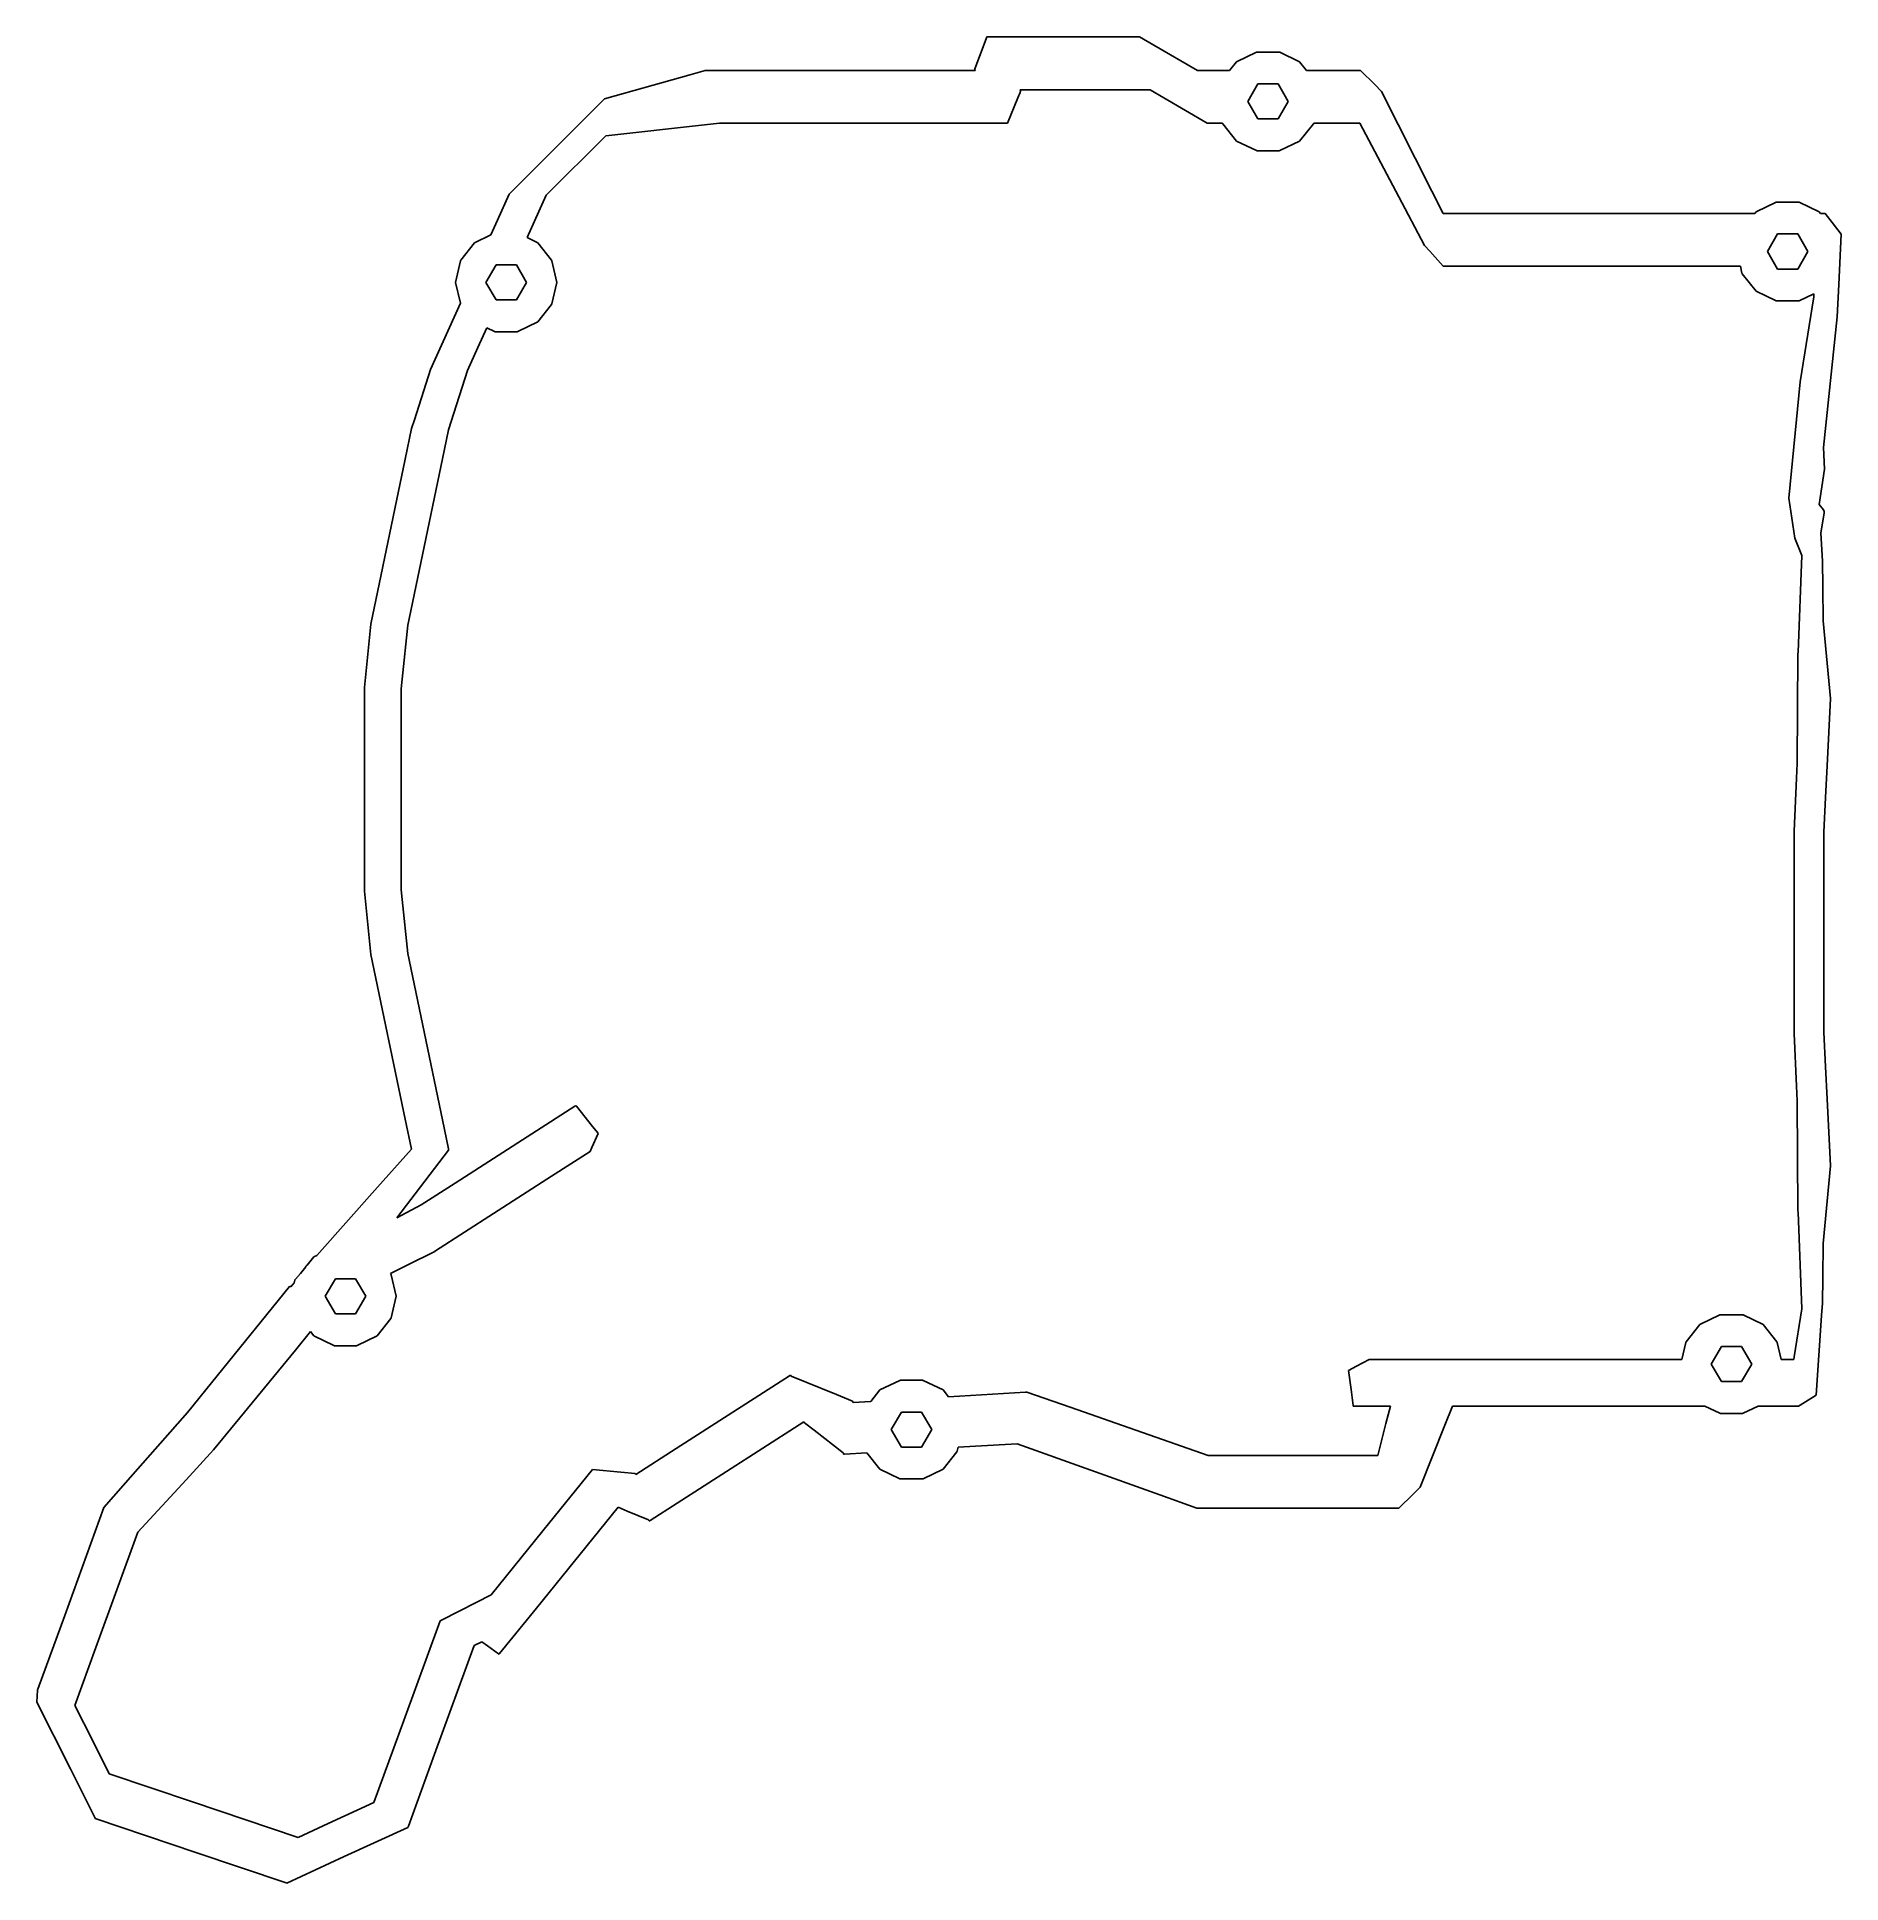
# Model space of a CAD drawing. Header units: metres. Extents: x -96 to 55, y -92 to 63.
import ezdxf

# ---------------------------------------------------------------- set-up
doc = ezdxf.new("R2010")
doc.units = ezdxf.units.M

msp = doc.modelspace()

# ---------------------------------------------------------------- linework, layer by layer
for p, q in [((-16.7357, 62.5819), (-17.5173, 60.5184)), ((-16.54, 63.0986), (-16.7357, 62.5819)), ((-16.5334, 63.1161), (-16.54, 63.0986)), ((-16.5072, 63.1853), (-16.5334, 63.1161)), ((-13.2149, 63.1853), (-16.5072, 63.1853)), ((-13.1899, 63.1853), (-13.2149, 63.1853)), ((-3.67713, 63.1853), (-13.1899, 63.1853)), ((-2.47496, 62.4896), (-3.67713, 63.1853)), ((-3.67713, 63.1853), (-3.67713, 63.1853)), ((-2.47487, 62.4895), (-2.47496, 62.4896)), ((1.19577, 60.3653), (-2.47487, 62.4895)), ((-17.5173, 60.5184), (-17.5241, 60.5006)), ((-17.5241, 60.5006), (-17.5007, 60.3653)), ((4.45813, 61.0923), (3.87831, 60.3653)), ((6.13206, 61.8984), (4.45813, 61.0923)), ((6.16346, 61.9136), (6.13206, 61.8984)), ((8.05623, 61.9136), (6.16346, 61.9136)), ((8.08762, 61.8984), (8.05623, 61.9136)), ((9.76155, 61.0923), (8.08762, 61.8984)), ((10.3414, 60.3653), (9.76155, 61.0923)), ((-41.3378, 60.0386), (-48.6249, 57.987)), ((-40.1776, 60.3653), (-41.3378, 60.0386)), ((-40.1699, 60.3653), (-40.1776, 60.3653)), ((-38.6453, 60.3653), (-40.1699, 60.3653)), ((-38.6345, 60.3653), (-38.6453, 60.3653)), ((-29.533, 60.3653), (-38.6345, 60.3653)), ((-29.2626, 60.3653), (-29.533, 60.3653)), ((-29.252, 60.3653), (-29.2626, 60.3653)), ((-27.651, 60.3653), (-29.252, 60.3653)), ((-25.537, 60.3653), (-27.651, 60.3653)), ((-25.5217, 60.3653), (-25.537, 60.3653)), ((-17.5007, 60.3653), (-25.5217, 60.3653)), ((3.87831, 60.3653), (1.19577, 60.3653)), ((5.40984, 57.7672), (6.25984, 59.2394)), ((6.25984, 59.2394), (7.95984, 59.2394)), ((7.95984, 59.2394), (8.80984, 57.7672)), ((14.8682, 60.3653), (10.3414, 60.3653)), ((16.0694, 59.1854), (14.8682, 60.3653)), ((16.6498, 58.6153), (16.0694, 59.1854)), ((-48.6249, 57.987), (-56.6249, 49.987)), ((-14.7867, 55.9306), (-13.8996, 58.0665)), ((-13.8996, 58.0665), (-13.7077, 58.5286)), ((-13.6717, 58.6153), (-13.7087, 58.7506)), ((-13.7087, 58.7506), (-5.22959, 58.7506)), ((-13.7077, 58.5286), (-13.7014, 58.5438)), ((-13.7014, 58.5438), (-13.6717, 58.6153)), ((-5.22959, 58.7506), (-2.78091, 58.7506)), ((-2.78091, 58.7506), (-1.64007, 58.0756)), ((-1.64007, 58.0756), (1.98543, 55.9306)), ((6.25984, 56.2949), (5.40984, 57.7672)), ((8.80984, 57.7672), (7.95984, 56.2949)), ((20.8773, 50.238), (16.6498, 58.6153)), ((-40.217, 55.7938), (-38.9636, 55.9306)), ((-38.9636, 55.9306), (-29.6117, 55.9306)), ((-29.6117, 55.9306), (-29.6053, 55.9306)), ((-29.6053, 55.9306), (-28.337, 55.9306)), ((-28.337, 55.9306), (-26.7915, 55.9306)), ((-26.7915, 55.9306), (-26.5357, 55.9306)), ((-26.5357, 55.9306), (-16.5151, 55.9306)), ((-16.5151, 55.9306), (-14.7867, 55.9306)), ((1.98543, 55.9306), (3.27602, 55.9306)), ((3.27602, 55.9306), (3.278, 55.9219)), ((3.278, 55.9219), (3.29973, 55.8946)), ((3.29973, 55.8946), (4.45813, 54.442)), ((7.95984, 56.2949), (6.25984, 56.2949)), ((9.76155, 54.442), (10.92, 55.8946)), ((10.92, 55.8946), (10.9417, 55.9219)), ((10.9417, 55.9219), (10.9437, 55.9306)), ((10.9437, 55.9306), (12.4468, 55.9306)), ((12.4468, 55.9306), (14.8072, 55.9306)), ((14.8072, 55.9306), (18.0973, 49.7463)), ((-53.5249, 49.8871), (-48.5249, 54.8871)), ((-48.5249, 54.8871), (-40.217, 55.7938)), ((4.45813, 54.442), (6.13206, 53.6359)), ((8.08762, 53.6359), (9.76155, 54.442)), ((6.13206, 53.6359), (6.16346, 53.6208)), ((6.16346, 53.6208), (8.05623, 53.6208)), ((8.05623, 53.6208), (8.08762, 53.6359)), ((-56.6249, 49.987), (-57.6034, 47.8064)), ((-55.1202, 46.3316), (-53.5249, 49.8871)), ((18.0973, 49.7463), (20.2604, 45.6806)), ((21.8224, 48.3653), (20.8773, 50.238)), ((26.6965, 48.3653), (21.8224, 48.3653)), ((35.578, 48.3653), (26.6965, 48.3653)), ((36.7991, 48.3653), (35.578, 48.3653)), ((38.6647, 48.3653), (36.7991, 48.3653)), ((47.1305, 48.3653), (38.6647, 48.3653)), ((48.0014, 48.3653), (47.1305, 48.3653)), ((48.1013, 48.4905), (48.0014, 48.3653)), ((49.7752, 49.2967), (48.1013, 48.4905)), ((49.8066, 49.3118), (49.7752, 49.2967)), ((51.6994, 49.3118), (49.8066, 49.3118)), ((51.7308, 49.2967), (51.6994, 49.3118)), ((53.4047, 48.4905), (51.7308, 49.2967)), ((53.5046, 48.3653), (53.4047, 48.4905)), ((53.9087, 48.3653), (53.5046, 48.3653)), ((54.4982, 47.5889), (53.9087, 48.3653)), ((-58.163, 46.5591), (-59.5295, 45.901)), ((-57.6034, 47.8064), (-58.163, 46.5591)), ((49.053, 45.1654), (49.903, 46.6376)), ((49.903, 46.6376), (51.603, 46.6376)), ((51.603, 46.6376), (52.453, 45.1654)), ((55.2375, 46.6153), (54.4982, 47.5889)), ((55.0453, 42.395), (55.2375, 46.6153)), ((55.2375, 46.6153), (55.2375, 46.6153)), ((55.2375, 46.6153), (55.2375, 46.6153)), ((-59.5295, 45.901), (-60.6879, 44.4484)), ((-54.2261, 45.901), (-55.1202, 46.3316)), ((-53.0677, 44.4484), (-54.2261, 45.901)), ((20.2604, 45.6806), (20.6967, 45.1914)), ((20.6967, 45.1914), (21.8215, 43.9306)), ((49.903, 43.6932), (49.053, 45.1654)), ((52.453, 45.1654), (51.603, 43.6932)), ((-60.7174, 44.3872), (-61.1308, 42.5758)), ((-60.7096, 44.4212), (-60.7174, 44.3872)), ((-60.6879, 44.4484), (-60.7096, 44.4212)), ((-58.5778, 42.5758), (-57.7278, 44.0481)), ((-57.7278, 44.0481), (-56.0278, 44.0481)), ((-56.0278, 44.0481), (-55.1778, 42.5758)), ((-53.046, 44.4212), (-53.0677, 44.4484)), ((-53.0382, 44.3872), (-53.046, 44.4212)), ((-52.6248, 42.5758), (-53.0382, 44.3872)), ((21.8215, 43.9306), (32.3202, 43.9306)), ((32.3202, 43.9306), (36.3618, 43.9306)), ((36.3618, 43.9306), (38.2413, 43.9306)), ((38.2413, 43.9306), (39.3347, 43.9306)), ((39.3347, 43.9306), (46.7818, 43.9306)), ((46.7818, 43.9306), (46.9134, 43.3541)), ((51.603, 43.6932), (49.903, 43.6932)), ((-61.1308, 42.5758), (-60.7328, 40.8318)), ((-57.7278, 41.1036), (-58.5778, 42.5758)), ((-55.1778, 42.5758), (-56.0278, 41.1036)), ((-53.0382, 40.7645), (-52.6248, 42.5758)), ((46.9134, 43.3541), (46.9212, 43.3201)), ((46.9212, 43.3201), (46.9429, 43.2928)), ((46.9429, 43.2928), (48.1013, 41.8403)), ((54.9221, 39.687), (55.0453, 42.395)), ((-60.7328, 40.8318), (-63.2307, 35.2646)), ((-56.0278, 41.1036), (-57.7278, 41.1036)), ((-54.2261, 39.2507), (-53.0677, 40.7033)), ((-53.0677, 40.7033), (-53.046, 40.7305)), ((-53.046, 40.7305), (-53.0382, 40.7645)), ((48.1013, 41.8403), (49.7752, 41.0341)), ((49.7752, 41.0341), (49.8066, 41.019)), ((49.8066, 41.019), (51.6994, 41.019)), ((51.6994, 41.019), (51.7308, 41.0341)), ((51.7308, 41.0341), (52.9547, 41.6235)), ((52.9422, 41.3505), (51.795, 34.2238)), ((52.9547, 41.6235), (52.9422, 41.3505)), ((-59.2647, 37.0946), (-58.5163, 38.7627)), ((-58.5163, 38.7627), (-57.8556, 38.4446)), ((-55.9, 38.4446), (-54.2261, 39.2507)), ((53.7625, 28.7177), (54.9221, 39.687)), ((54.9221, 39.687), (54.9221, 39.687)), ((-57.8556, 38.4446), (-57.8242, 38.4295)), ((-57.8242, 38.4295), (-55.9314, 38.4295)), ((-55.9314, 38.4295), (-55.9, 38.4446)), ((-60.1307, 35.1646), (-59.2647, 37.0946)), ((-63.2307, 35.2646), (-64.5923, 31.0347)), ((-61.5039, 30.8987), (-60.1307, 35.1646)), ((51.795, 34.2238), (50.8518, 24.4503)), ((-64.5923, 31.0347), (-64.8291, 30.2992)), ((-64.8291, 30.2992), (-65.3676, 27.7129)), ((-62.2397, 27.747), (-61.7291, 30.1992)), ((-61.7291, 30.1992), (-61.5039, 30.8987)), ((53.8357, 26.8836), (53.7625, 28.7177)), ((-65.3676, 27.7129), (-68.2484, 13.8785)), ((-65.1484, 13.7785), (-62.2397, 27.747)), ((53.3865, 23.9242), (53.8357, 26.8836)), ((50.8518, 24.4503), (51.3554, 21.0892)), ((53.751, 23.4576), (53.3865, 23.9242)), ((53.8233, 23.3247), (53.751, 23.4576)), ((53.8122, 23.204), (53.8218, 23.2979)), ((53.8218, 23.2979), (53.8233, 23.3247)), ((53.5487, 21.551), (53.8122, 23.204)), ((51.3554, 21.0892), (51.9328, 19.6244)), ((53.6677, 19.1551), (53.5487, 21.551)), ((51.9328, 19.6244), (51.6198, 11.5049)), ((53.6993, 17.0048), (53.6677, 19.1551)), ((53.7414, 14.136), (53.6993, 17.0048)), ((54.3626, 7.62633), (53.7414, 14.136)), ((-68.2484, 13.8785), (-68.7077, 9.38926)), ((-65.6122, 9.24576), (-65.1484, 13.7785)), ((51.6151, 11.3831), (51.5569, 2.17237)), ((51.6198, 11.5049), (51.6151, 11.3831)), ((-68.7077, 9.38926), (-68.7936, 8.54999)), ((-68.7936, 8.54999), (-68.7936, -8.54999)), ((-65.6936, 8.45), (-65.6122, 9.24576)), ((-65.6936, -8.45), (-65.6936, 8.45)), ((54.0681, 1.98093), (54.3626, 7.62633)), ((51.5569, 2.17237), (51.5013, 0.92374)), ((53.9325, -0.69206), (54.0681, 1.98093)), ((51.5013, 0.92374), (51.3042, -3.5)), ((53.785, -3.6), (53.9325, -0.69206)), ((51.3042, -3.5), (51.3042, -20.5)), ((53.785, -20.4), (53.785, -3.6)), ((-68.7936, -8.54999), (-68.7077, -9.38926)), ((-65.6122, -9.24576), (-65.6936, -8.45)), ((-65.1484, -13.7785), (-65.6122, -9.24576)), ((-68.7077, -9.38926), (-68.2484, -13.8785)), ((-68.2484, -13.8785), (-65.3676, -27.7129)), ((-62.2397, -27.747), (-65.1484, -13.7785)), ((51.3042, -20.5), (51.5013, -24.9237)), ((53.9325, -23.3079), (53.785, -20.4)), ((54.0681, -25.9809), (53.9325, -23.3079)), ((51.5013, -24.9237), (51.5569, -26.1724)), ((51.5569, -26.1724), (51.6151, -35.3831)), ((54.3626, -31.6263), (54.0681, -25.9809)), ((-65.3676, -27.7129), (-64.8459, -30.2182)), ((-61.7291, -30.1992), (-62.2397, -27.747)), ((-51.1043, -26.6044), (-61.1692, -33.0711)), ((-51.0444, -26.5665), (-51.1043, -26.6044)), ((-51.0271, -26.5555), (-51.0444, -26.5665)), ((-51.0444, -26.5665), (-51.0444, -26.5665)), ((-50.9802, -26.6145), (-51.0271, -26.5555)), ((-49.6189, -28.3246), (-50.9802, -26.6145)), ((-49.6748, -30.0705), (-49.1512, -28.9122)), ((-49.1979, -28.8535), (-49.6189, -28.3246)), ((-49.1512, -28.9122), (-49.1979, -28.8535)), ((-64.8459, -30.2182), (-67.6925, -33.4121)), ((-66.0597, -35.9785), (-61.7291, -30.2992)), ((-61.7291, -30.2992), (-61.7291, -30.1992)), ((-53.0678, -32.4933), (-49.8295, -30.4127)), ((-49.8295, -30.4127), (-49.6748, -30.0705)), ((-49.8295, -30.4127), (-49.8295, -30.4127)), ((-62.8083, -38.7517), (-53.0678, -32.4933)), ((53.7414, -38.136), (54.3626, -31.6263)), ((-67.6927, -33.4123), (-72.7961, -39.1383)), ((-67.6925, -33.4121), (-67.6927, -33.4123)), ((-61.1694, -33.0713), (-64.0129, -34.8983)), ((-61.1692, -33.0711), (-61.1694, -33.0713)), ((-64.0129, -34.8983), (-66.0597, -35.9785)), ((51.6151, -35.3831), (51.6198, -35.5049)), ((51.6198, -35.5049), (51.9328, -43.6244)), ((-62.8663, -38.7884), (-62.8083, -38.7517)), ((53.6993, -41.0048), (53.7414, -38.136)), ((-73.7118, -40.1062), (-74.1623, -40.6711)), ((-73.7007, -40.0531), (-73.7118, -40.1062)), ((-73.6587, -40.0012), (-73.7007, -40.0531)), ((-73.6416, -39.9801), (-73.6587, -40.0012)), ((-73.6587, -40.0012), (-73.6587, -40.0012)), ((-73.5891, -39.9524), (-73.6416, -39.9801)), ((-73.0295, -39.2507), (-73.5891, -39.9524)), ((-72.7961, -39.1383), (-73.0295, -39.2507)), ((-66.5952, -40.6688), (-65.1907, -39.9615)), ((-65.1907, -39.9615), (-62.8856, -38.8005)), ((-62.8856, -38.8005), (-62.8663, -38.7884)), ((-75.0784, -41.7544), (-81.1559, -49.2595)), ((-75.0609, -41.7328), (-75.0784, -41.7544)), ((-74.962, -41.7686), (-75.0609, -41.7328)), ((-75.0609, -41.7328), (-75.0609, -41.7328)), ((-74.6924, -41.4406), (-74.962, -41.7686)), ((-74.6469, -41.2216), (-74.6924, -41.4406)), ((-74.6296, -41.2002), (-74.6469, -41.2216)), ((-74.5878, -41.1486), (-74.6296, -41.2002)), ((-74.6296, -41.2002), (-74.6296, -41.2002)), ((-74.1623, -40.6711), (-74.5878, -41.1486)), ((-72.0778, -42.5758), (-71.2278, -41.1036)), ((-71.2278, -41.1036), (-69.5278, -41.1036)), ((-69.5278, -41.1036), (-68.6778, -42.5758)), ((-66.5677, -40.7033), (-66.5952, -40.6688)), ((-66.546, -40.7305), (-66.5677, -40.7033)), ((-66.5382, -40.7645), (-66.546, -40.7305)), ((-66.1248, -42.5758), (-66.5382, -40.7645)), ((53.6677, -43.1551), (53.6993, -41.0048)), ((-71.2278, -44.0481), (-72.0778, -42.5758)), ((-68.6778, -42.5758), (-69.5278, -44.0481)), ((-66.5382, -44.3872), (-66.1248, -42.5758)), ((53.5979, -44.173), (53.6677, -43.1551)), ((-69.5278, -44.0481), (-71.2278, -44.0481)), ((-67.7261, -45.901), (-66.5677, -44.4484)), ((-66.5677, -44.4484), (-66.546, -44.4212)), ((-66.546, -44.4212), (-66.5382, -44.3872)), ((43.3784, -44.9398), (42.22, -46.3924)), ((45.0523, -44.1337), (43.3784, -44.9398)), ((45.0837, -44.1185), (45.0523, -44.1337)), ((46.9765, -44.1185), (45.0837, -44.1185)), ((47.0079, -44.1337), (46.9765, -44.1185)), ((48.6818, -44.9398), (47.0079, -44.1337)), ((49.8402, -46.3924), (48.6818, -44.9398)), ((51.9328, -43.6244), (51.2921, -47.6518)), ((53.1373, -50.8825), (53.5979, -44.173)), ((-74.5831, -47.0852), (-73.3153, -45.5426)), ((-73.3153, -45.5426), (-73.0295, -45.901)), ((-73.0295, -45.901), (-71.3556, -46.7071)), ((-69.4, -46.7071), (-67.7261, -45.901)), ((42.1905, -46.4536), (41.8631, -47.8881)), ((42.1983, -46.4196), (42.1905, -46.4536)), ((42.22, -46.3924), (42.1983, -46.4196)), ((49.862, -46.4196), (49.8402, -46.3924)), ((49.8697, -46.4536), (49.862, -46.4196)), ((50.1971, -47.8881), (49.8697, -46.4536)), ((-81.476, -55.4717), (-74.5831, -47.0852)), ((-71.3556, -46.7071), (-71.3242, -46.7222)), ((-71.3242, -46.7222), (-69.4314, -46.7222)), ((-69.4314, -46.7222), (-69.4, -46.7071)), ((15.5956, -47.8881), (14.5369, -48.439)), ((24.4565, -47.8881), (15.5956, -47.8881)), ((30.1006, -47.8881), (24.4565, -47.8881)), ((33.665, -47.8881), (30.1006, -47.8881)), ((41.8631, -47.8881), (33.665, -47.8881)), ((44.3301, -48.2649), (45.1801, -46.7927)), ((45.1801, -46.7927), (46.8801, -46.7927)), ((46.8801, -46.7927), (47.7301, -48.2649)), ((51.2759, -47.8881), (50.1971, -47.8881)), ((51.2921, -47.6518), (51.2759, -47.8881)), ((-81.1561, -49.2597), (-83.6358, -52.3219)), ((-81.1559, -49.2595), (-81.1561, -49.2597)), ((-33.0821, -49.2453), (-42.6064, -55.3648)), ((-33.0615, -49.2324), (-33.0821, -49.2453)), ((-33.0049, -49.1965), (-33.0615, -49.2324)), ((-32.9338, -49.2858), (-33.0049, -49.1965)), ((-29.1524, -50.826), (-32.9338, -49.2858)), ((14.5369, -48.439), (13.8544, -48.794)), ((13.8544, -48.794), (14.0777, -50.4122)), ((45.1801, -49.7372), (44.3301, -48.2649)), ((47.7301, -48.2649), (46.8801, -49.7372)), ((-27.7814, -51.3844), (-29.1524, -50.826)), ((-25.4874, -50.442), (-26.2507, -51.3991)), ((-23.8135, -49.6359), (-25.4874, -50.442)), ((-23.7821, -49.6208), (-23.8135, -49.6359)), ((-21.8893, -49.6208), (-23.7821, -49.6208)), ((-21.8579, -49.6359), (-21.8893, -49.6208)), ((-20.184, -50.442), (-21.8579, -49.6359)), ((-19.7312, -51.0099), (-20.184, -50.442)), ((-13.2521, -50.623), (-19.7312, -51.0099)), ((-13.2338, -50.622), (-13.2521, -50.623)), ((-13.1656, -50.6184), (-13.2338, -50.622)), ((-9.51471, -51.8917), (-13.1656, -50.6184)), ((14.0777, -50.4122), (14.2601, -51.7332)), ((46.8801, -49.7372), (45.1801, -49.7372)), ((51.7956, -51.7026), (53.1373, -50.8825)), ((-83.6358, -52.3219), (-88.2327, -57.5436)), ((-27.7622, -51.4508), (-27.7814, -51.3844)), ((-27.7512, -51.4887), (-27.7622, -51.4508)), ((-26.2507, -51.3991), (-27.7512, -51.4887)), ((-24.5357, -53.7672), (-23.6857, -52.2949)), ((-23.6857, -52.2949), (-21.9857, -52.2949)), ((-21.9857, -52.2949), (-21.1357, -53.7672)), ((2.06633, -55.9306), (-9.51471, -51.8917)), ((14.2601, -51.7332), (14.2677, -51.7884)), ((14.2677, -51.7884), (14.2677, -51.7884)), ((14.2677, -51.7884), (14.3045, -51.7884)), ((14.3045, -51.7884), (17.385, -51.7884)), ((17.385, -51.7884), (17.0142, -53.2585)), ((21.9563, -53.3934), (22.5928, -51.7884)), ((22.5928, -51.7884), (24.2099, -51.7884)), ((24.2099, -51.7884), (31.2624, -51.7884)), ((31.2624, -51.7884), (36.4453, -51.7884)), ((36.4453, -51.7884), (43.7902, -51.7884)), ((43.7902, -51.7884), (45.0523, -52.3962)), ((45.0523, -52.3962), (45.0837, -52.4113)), ((45.0837, -52.4113), (46.9765, -52.4113)), ((46.9765, -52.4113), (47.0079, -52.3962)), ((47.0079, -52.3962), (48.27, -51.7884)), ((48.27, -51.7884), (50.2089, -51.7884)), ((50.2089, -51.7884), (51.6553, -51.7884)), ((51.6553, -51.7884), (51.7956, -51.7026)), ((-35.7273, -55.5723), (-31.884, -53.103)), ((-31.884, -53.103), (-31.8134, -53.1917)), ((-31.8134, -53.1917), (-31.0123, -53.8169)), ((-31.0123, -53.8169), (-28.5731, -55.7205)), ((-23.6857, -55.2394), (-24.5357, -53.7672)), ((-21.1357, -53.7672), (-21.9857, -55.2394)), ((17.0142, -53.2585), (16.3401, -55.9306)), ((19.8859, -58.6153), (21.9563, -53.3934)), ((-83.7674, -57.9737), (-81.476, -55.4717)), ((-42.6064, -55.3648), (-45.9842, -57.5351)), ((-44.7861, -61.3927), (-35.7276, -55.5725)), ((-35.7276, -55.5725), (-35.7273, -55.5723)), ((-28.5731, -55.7205), (-28.5731, -55.7205)), ((-28.5731, -55.7205), (-28.5622, -55.7582)), ((-28.5622, -55.7582), (-28.5428, -55.8255)), ((-28.4563, -55.8209), (-26.5902, -55.7095)), ((-26.5902, -55.7095), (-25.4874, -57.0923)), ((-21.9857, -55.2394), (-23.6857, -55.2394)), ((-20.184, -57.0923), (-19.0256, -55.6397)), ((-19.0256, -55.6397), (-19.0039, -55.6125)), ((-19.0039, -55.6125), (-18.9961, -55.5785)), ((-18.9961, -55.5785), (-18.9215, -55.2516)), ((-18.9215, -55.2516), (-17.4764, -55.1653)), ((-17.4764, -55.1653), (-13.9559, -54.9551)), ((-13.9559, -54.9551), (-1.9729, -59.2568)), ((-49.6404, -57.1309), (-53.793, -62.2589)), ((-47.2584, -57.3405), (-49.6404, -57.1309)), ((-46.0548, -57.4464), (-47.2584, -57.3405)), ((-28.5428, -55.8255), (-28.4777, -55.822)), ((-28.4777, -55.822), (-28.4563, -55.8209)), ((-25.4874, -57.0923), (-23.8135, -57.8984)), ((-21.8579, -57.8984), (-20.184, -57.0923)), ((13.9853, -55.9306), (2.06633, -55.9306)), ((16.3401, -55.9306), (13.9853, -55.9306)), ((-88.2329, -57.5438), (-90.6654, -60.307)), ((-88.2327, -57.5436), (-88.2329, -57.5438)), ((-87.8129, -62.391), (-83.7674, -57.9737)), ((-45.9842, -57.5351), (-46.0548, -57.4464)), ((-23.8135, -57.8984), (-23.7821, -57.9136)), ((-23.7821, -57.9136), (-21.8893, -57.9136)), ((-21.8893, -57.9136), (-21.8579, -57.8984)), ((19.2578, -59.2321), (19.8859, -58.6153)), ((-90.6654, -60.307), (-93.965, -69.3725)), ((-54.3403, -68.7516), (-47.4807, -60.2807)), ((-47.4807, -60.2807), (-46.7113, -60.6045)), ((-1.9729, -59.2568), (1.11487, -60.3653)), ((1.11487, -60.3653), (7.06298, -60.3653)), ((7.06298, -60.3653), (7.10371, -60.3653)), ((7.10371, -60.3653), (18.1042, -60.3653)), ((18.1042, -60.3653), (19.2578, -59.2321)), ((-46.7113, -60.6045), (-44.9344, -61.3523)), ((-44.9344, -61.3523), (-44.9238, -61.3655)), ((-44.9238, -61.3655), (-44.9055, -61.3885)), ((-44.9055, -61.3885), (-44.8633, -61.4415)), ((-44.8633, -61.4415), (-44.84, -61.4268)), ((-44.8633, -61.4415), (-44.8633, -61.4415)), ((-44.84, -61.4268), (-44.7861, -61.3927)), ((-44.84, -61.4268), (-44.84, -61.4268)), ((-91.3391, -72.0791), (-87.8129, -62.391)), ((-53.7933, -62.2592), (-58.1561, -67.6469)), ((-53.793, -62.2589), (-53.7933, -62.2592)), ((-58.1561, -67.6469), (-60.7145, -68.9475)), ((-93.965, -69.3725), (-96.2216, -75.5726)), ((-60.7145, -68.9475), (-62.4299, -69.8195)), ((-57.4378, -72.5767), (-54.3403, -68.7516)), ((-62.4299, -69.8195), (-65.4766, -78.1904)), ((-93.1057, -76.9329), (-91.3391, -72.0791)), ((-62.8961, -81.0216), (-59.5773, -71.9035)), ((-59.5773, -71.9035), (-58.9284, -71.5837)), ((-58.9284, -71.5837), (-58.4392, -71.9333)), ((-58.4392, -71.9333), (-57.5251, -72.5865)), ((-57.5251, -72.5865), (-57.4748, -72.6224)), ((-57.4748, -72.6224), (-57.4378, -72.5767)), ((-57.4748, -72.6224), (-57.4748, -72.6224)), ((-96.2545, -75.663), (-96.2755, -76.1662)), ((-96.2381, -75.6178), (-96.2545, -75.663)), ((-96.2216, -75.5726), (-96.2381, -75.6178)), ((-96.2381, -75.6178), (-96.2381, -75.6178)), ((-96.2755, -76.1662), (-96.2966, -76.6704)), ((-96.2966, -76.6704), (-93.4857, -82.2479)), ((-91.5816, -79.9571), (-93.1057, -76.9329)), ((-65.4766, -78.1904), (-67.9861, -85.0851)), ((-90.2164, -82.6661), (-91.5816, -79.9571)), ((-65.1007, -87.0788), (-62.8961, -81.0216)), ((-93.4857, -82.2479), (-91.3721, -86.4419)), ((-83.2276, -85.0206), (-90.2164, -82.6661)), ((-74.3516, -88.0109), (-83.2276, -85.0206)), ((-67.9861, -85.0851), (-71.8258, -86.8499)), ((-91.3721, -86.4419), (-91.3259, -86.4574)), ((-91.3259, -86.4574), (-91.3097, -86.4629)), ((-91.3097, -86.4629), (-82.9413, -89.2822)), ((-71.8259, -86.85), (-74.3516, -88.0109)), ((-74.3516, -88.0109), (-74.3516, -88.0109)), ((-71.8258, -86.8499), (-71.8259, -86.85)), ((-70.482, -89.6274), (-65.1336, -87.1692)), ((-65.1336, -87.1692), (-65.1167, -87.1228)), ((-65.1167, -87.1228), (-65.1007, -87.0788)), ((-82.9413, -89.2822), (-75.3633, -91.8352)), ((-75.3184, -91.8503), (-70.4823, -89.6275)), ((-70.4823, -89.6275), (-70.482, -89.6274)), ((-75.3633, -91.8352), (-75.3184, -91.8503))]:
    msp.add_line(p, q)

doc.saveas('drawing.dxf')
